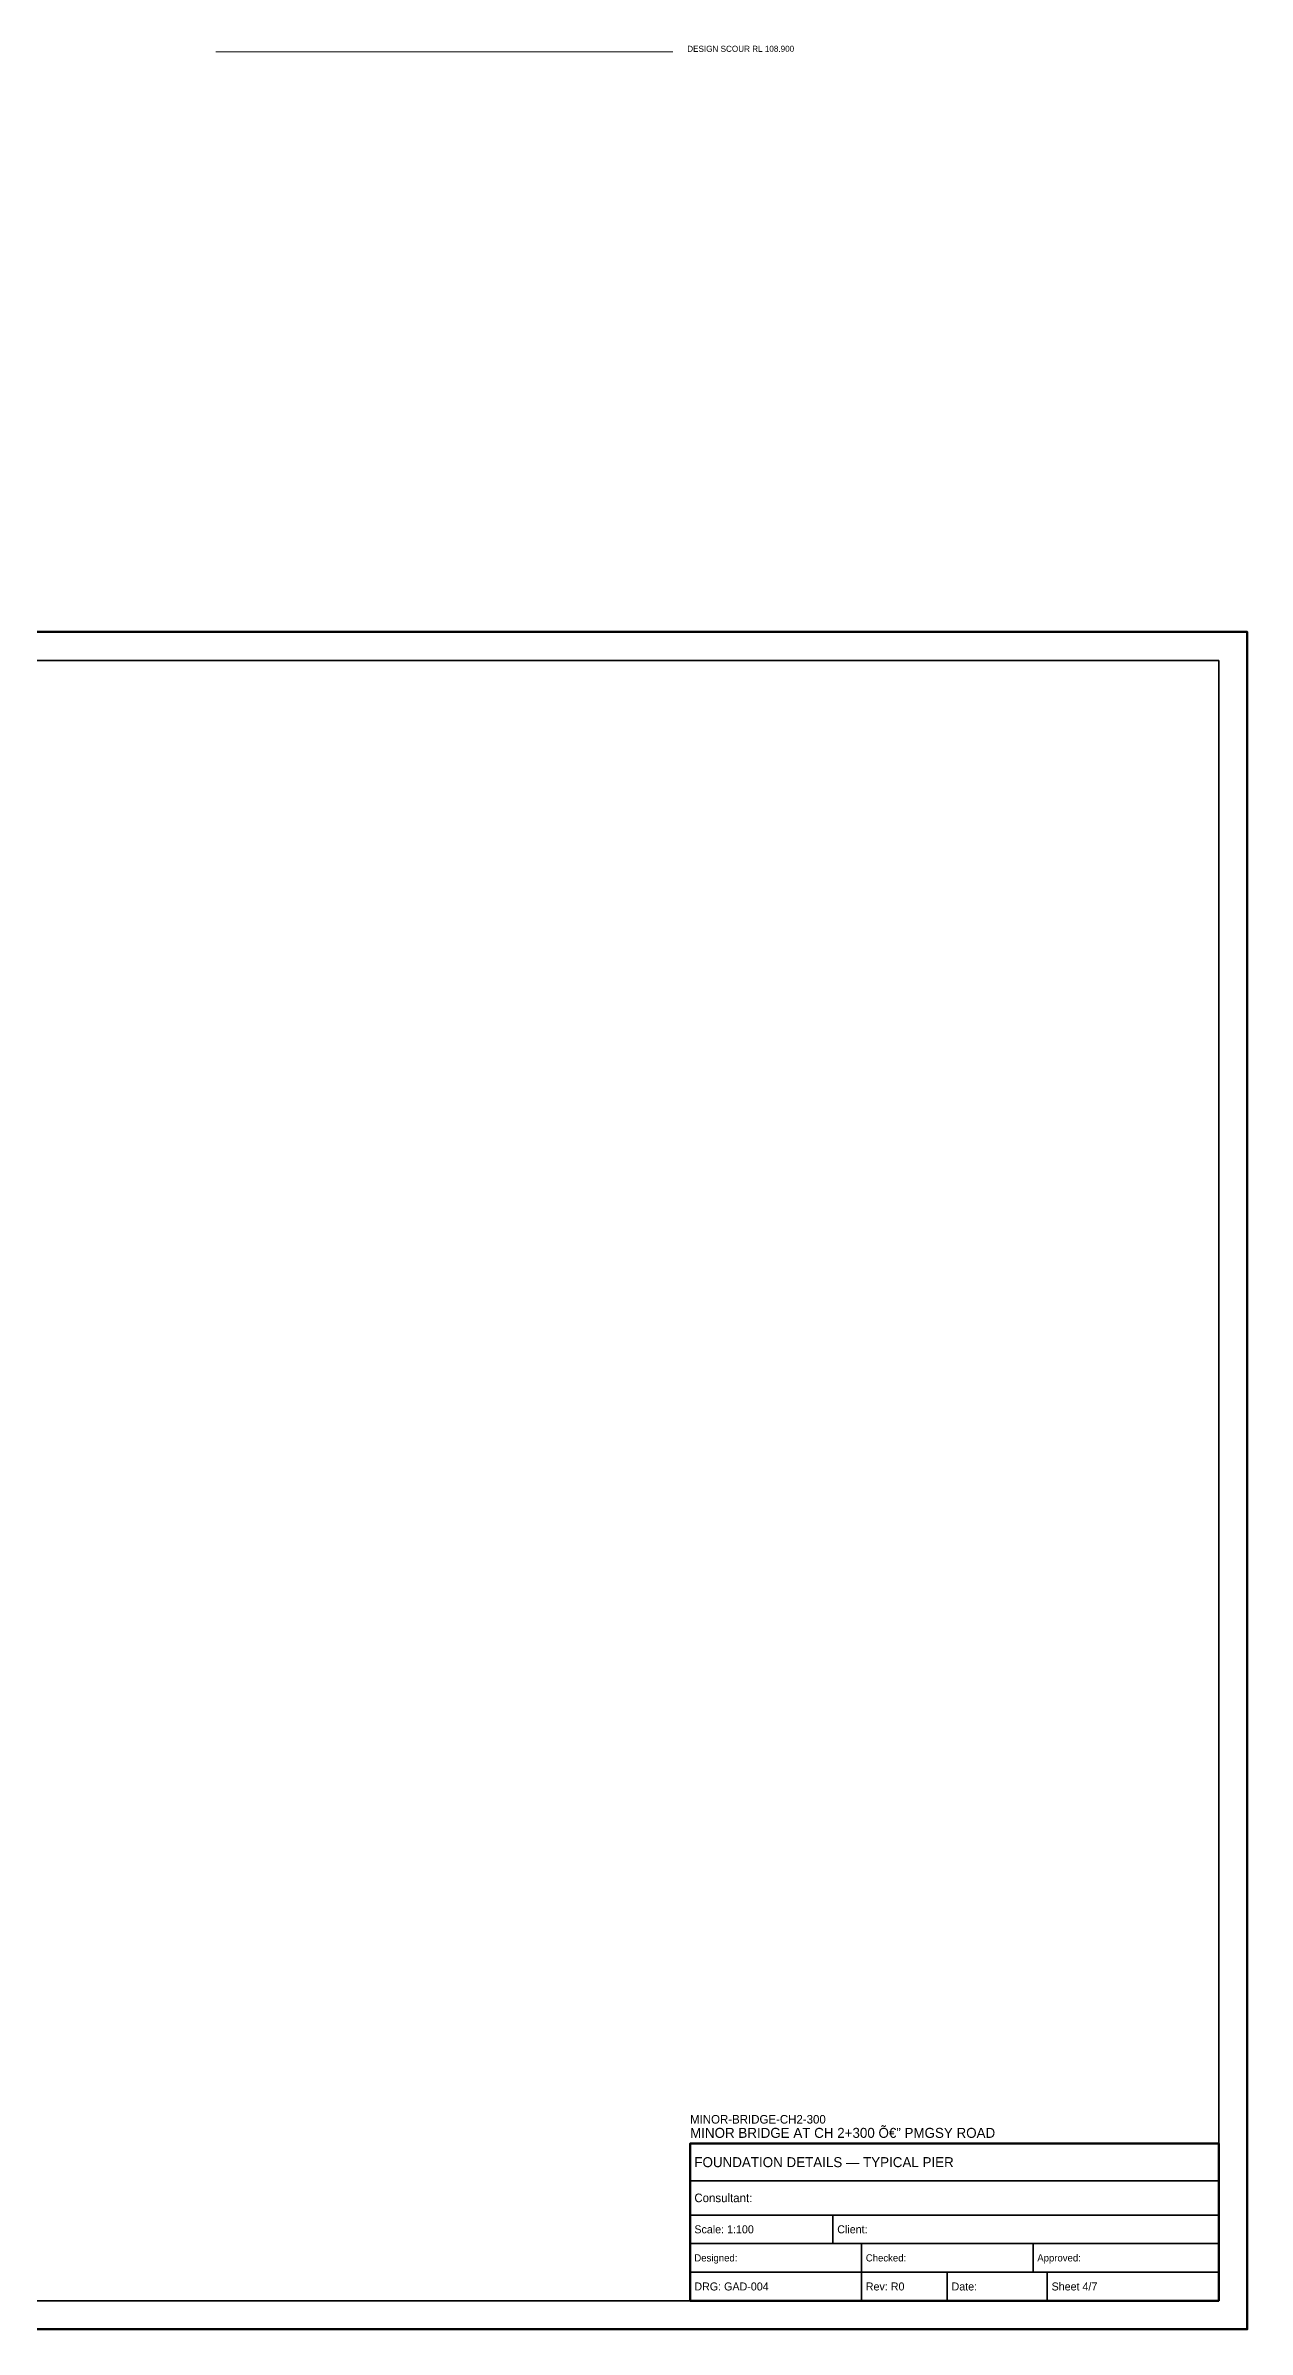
# Model space of a CAD drawing. Header units: metres. Extents: x 0 to 841, y 0 to 799.
# Drawn here: x 420 to 841, y 0 to 799 of the extents above; entities that cross this region are included whole.
import ezdxf

# ---------------------------------------------------------------- set-up
doc = ezdxf.new("R2010")
doc.units = ezdxf.units.M
doc.linetypes.add('DASHED2', pattern=[0.25, 0.1875, -0.0625])
for name, color, linetype, lineweight in [('BORDER-INNER', 7, 'Continuous', 35), ('BORDER-OUTER', 7, 'Continuous', 70), ('CIVIL-SCOUR', 1, 'DASHED2', 18), ('TITLEBLK-BOX', 7, 'Continuous', 50), ('TITLEBLK-TEXT', 7, 'Continuous', 18)]:
    doc.layers.add(name, color=color, linetype=linetype, lineweight=lineweight)

msp = doc.modelspace()

# ---------------------------------------------------------------- linework, layer by layer
at = {"layer": 'BORDER-INNER'}
msp.add_lwpolyline([(10, 10), (831, 10), (831, 584), (10, 584), (10, 10)], dxfattribs=at)
at = {"layer": 'BORDER-OUTER'}
msp.add_lwpolyline([(0, 0), (841, 0), (841, 594), (0, 594), (0, 0)], dxfattribs=at)
at = {"layer": 'CIVIL-SCOUR', "color": 1}
msp.add_line((480, 797), (640, 797), dxfattribs=at)
at = {"layer": 'TITLEBLK-BOX', "lineweight": 50}
msp.add_lwpolyline([(646, 10), (831, 10), (831, 65), (646, 65), (646, 10)], dxfattribs=at)
at = {"layer": 'TITLEBLK-BOX', "lineweight": 25}
for points in [[(646, 52), (831, 52), (831, 65), (646, 65), (646, 52)], [(646, 40), (831, 40), (831, 52), (646, 52), (646, 40)], [(646, 30), (696, 30), (696, 40), (646, 40), (646, 30)], [(696, 30), (831, 30), (831, 40), (696, 40), (696, 30)], [(646, 20), (706, 20), (706, 30), (646, 30), (646, 20)], [(706, 20), (766, 20), (766, 30), (706, 30), (706, 20)], [(766, 20), (831, 20), (831, 30), (766, 30), (766, 20)], [(646, 10), (706, 10), (706, 20), (646, 20), (646, 10)], [(706, 10), (736, 10), (736, 20), (706, 20), (706, 10)], [(736, 10), (771, 10), (771, 20), (736, 20), (736, 10)], [(771, 10), (831, 10), (831, 20), (771, 20), (771, 10)]]:
    msp.add_lwpolyline(points, dxfattribs=at)

# ---------------------------------------------------------------- texts
at = {"layer": 'CIVIL-SCOUR', "color": 1}
msp.add_text('DESIGN SCOUR RL 108.900', height=2.125, dxfattribs=at).set_placement((645, 797))
at = {"layer": 'TITLEBLK-TEXT'}
for s, height, p in [('MINOR-BRIDGE-CH2-300', 3, (646, 72)), ('MINOR BRIDGE AT CH 2+300 â€” PMGSY ROAD', 3.5, (646, 67)), ('FOUNDATION DETAILS — TYPICAL PIER', 3.5, (647.5, 56.75)), ('Consultant: ', 3, (647.5, 44.5)), ('Scale: 1:100', 2.8, (647.5, 33.6)), ('Client: ', 2.8, (697.5, 33.6)), ('Designed: ', 2.5, (647.5, 23.75)), ('Checked: ', 2.5, (707.5, 23.75)), ('Approved: ', 2.5, (767.5, 23.75)), ('DRG: GAD-004', 2.8, (647.5, 13.6)), ('Rev: R0', 2.8, (707.5, 13.6)), ('Date: ', 2.8, (737.5, 13.6)), ('Sheet 4/7', 2.8, (772.5, 13.6))]:
    msp.add_text(s, height=height, dxfattribs=at).set_placement(p)

doc.saveas('drawing.dxf')
